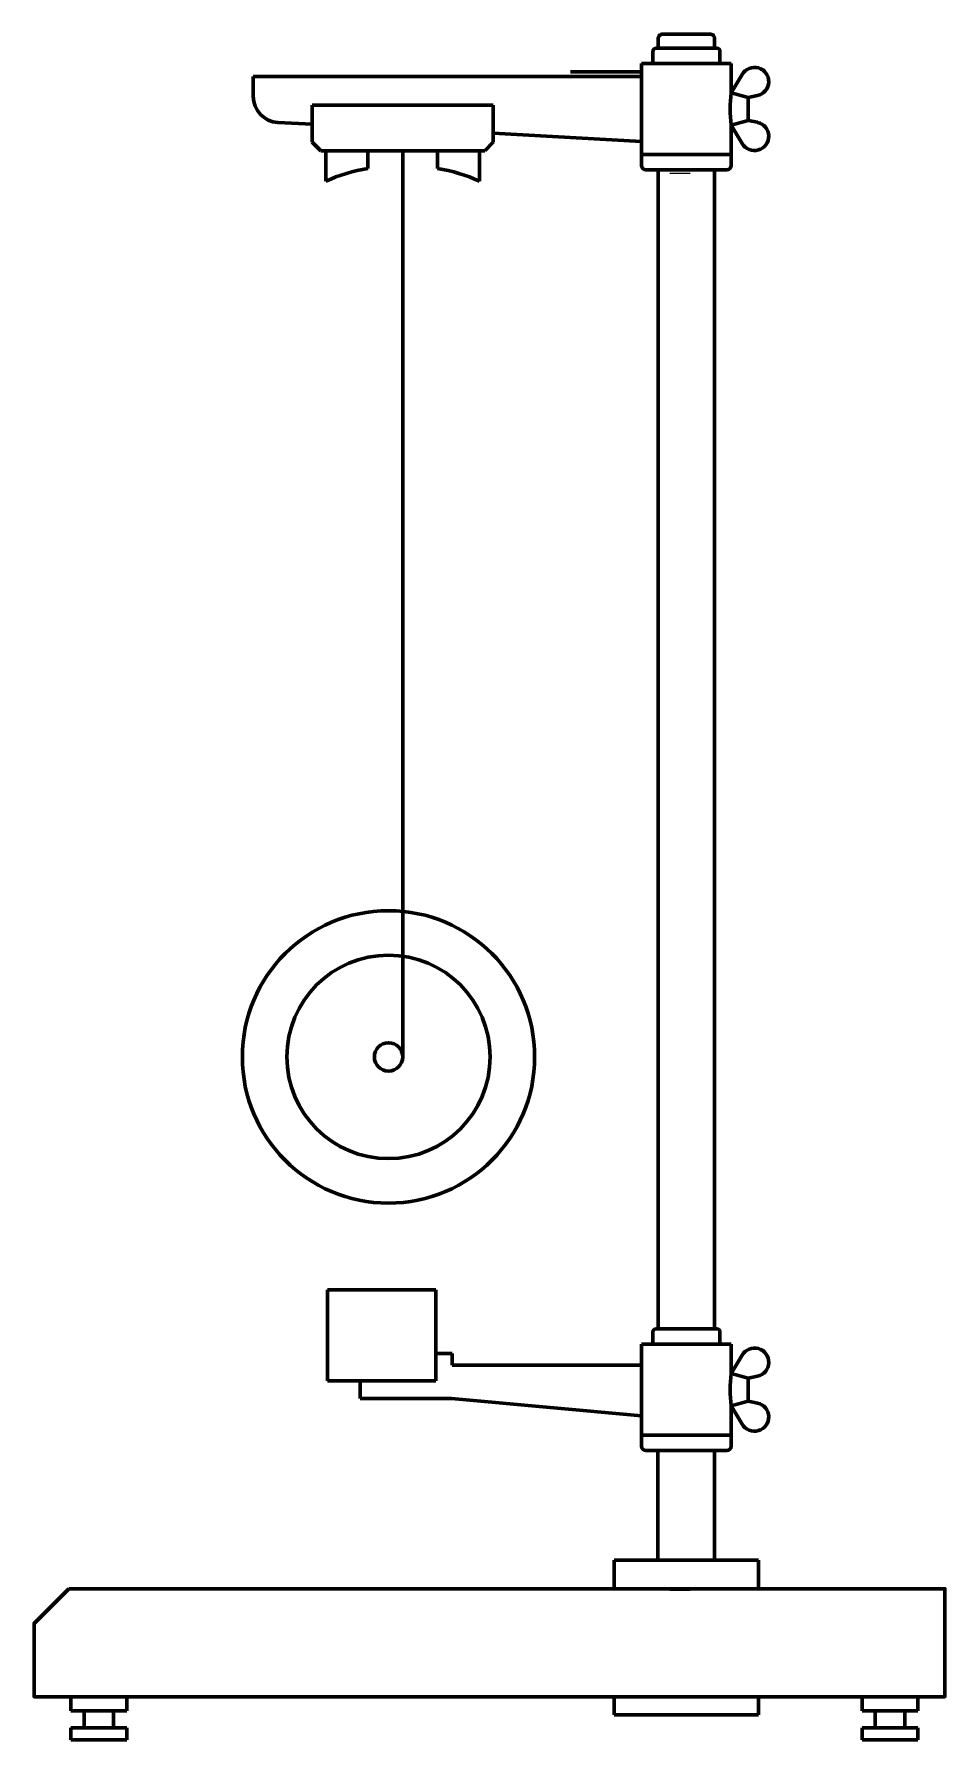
# Paper-space layout 'Чертёж' of a CAD drawing. Header units: millimetres. Extents: x 35.2 to 87.8, y 148.1 to 246.7.
import ezdxf

# ---------------------------------------------------------------- set-up
doc = ezdxf.new("R2010")
doc.units = ezdxf.units.MM
for name, color, linetype, lineweight in [('Основные', 7, 'Continuous', 60), ('Построения', 170, 'Continuous', 0), ('Тонкие', 7, 'Continuous', 25)]:
    doc.layers.add(name, color=color, linetype=linetype, lineweight=lineweight)
doc.layers.get('Построения').off()

# ---------------------------------------------------------------- blocks, each defined once
blk = doc.blocks.new('БАРАШЕК')
at = {"layer": 'Основные'}
for p, q in [((0, 1.35), (0.91, 2.89)), ((1.43, 0.96), (0, 1.35)), ((2.2, 1.12), (1.43, 0.96)), ((1.43, 0.96), (1.43, 0)), ((1.43, -0.96), (1.43, 0)), ((1.43, -0.96), (0, -1.35)), ((0, -1.35), (0.91, -2.89)), ((2.2, -1.12), (1.43, -0.96))]:
    blk.add_line(p, q, dxfattribs=at)
for centre, radius, start, end in [((1.95, 2.29), 1.19, 282.4121, 150.0186), ((8.8, 0), 8.9, 171.2657, 188.7343), ((1.95, -2.29), 1.19, 209.9814, 77.5879)]:
    blk.add_arc(centre, radius, start, end, dxfattribs=at)

psp = doc.layouts.new('Чертёж')

# ---------------------------------------------------------------- linework, layer by layer
at = {"layer": 'Основные'}
for p, q in [((70.944, 245.676), (70.944, 244.98)), ((72.885, 245.863), (71.132, 245.863)), ((72.885, 245.863), (74.638, 245.863)), ((74.826, 245.676), (74.826, 244.98)), ((70.294, 244.98), (70.294, 239.079)), ((70.294, 244.98), (75.476, 244.98)), ((70.294, 244.98), (75.476, 244.98)), ((75.476, 244.98), (75.476, 243.279)), ((70.294, 244.218), (47.844, 244.218)), ((47.844, 243.064), (47.844, 244.218)), ((70.294, 244.488), (66.174, 244.488)), ((51.243, 241.463), (51.243, 242.571)), ((51.243, 242.571), (56.48, 242.571)), ((61.718, 242.571), (56.48, 242.571)), ((61.718, 241.463), (61.718, 242.571)), ((49.265, 241.567), (51.243, 241.463)), ((51.243, 240.424), (51.243, 241.463)), ((61.718, 240.424), (61.718, 241.463)), ((61.718, 240.943), (70.294, 240.461)), ((75.476, 239.079), (75.476, 241.413)), ((51.739, 239.928), (51.242, 240.425)), ((56.48, 239.928), (51.739, 239.928)), ((52.036, 238.163), (52.036, 239.928)), ((54.471, 238.896), (54.471, 239.928)), ((56.48, 187.556), (56.48, 239.928)), ((56.48, 239.928), (61.222, 239.928)), ((58.49, 238.896), (58.49, 239.928)), ((60.925, 238.163), (60.925, 239.928)), ((61.222, 239.928), (61.719, 240.425)), ((70.294, 239.712), (75.476, 239.712)), ((70.544, 238.829), (72.885, 238.829)), ((71.253, 171.843), (71.253, 238.829)), ((75.226, 238.829), (72.885, 238.829)), ((74.517, 238.829), (74.517, 171.843)), ((52.143, 168.842), (52.143, 174.096)), ((52.143, 174.096), (58.401, 174.096)), ((58.401, 174.096), (58.401, 168.842)), ((70.944, 171.656), (70.944, 170.96)), ((72.885, 171.843), (71.132, 171.843)), ((72.885, 171.843), (74.638, 171.843)), ((74.826, 171.656), (74.826, 170.96)), ((70.294, 170.96), (70.294, 165.692)), ((70.294, 170.96), (75.476, 170.96)), ((75.476, 170.96), (75.476, 169.259)), ((59.349, 170.421), (58.401, 170.421)), ((59.349, 170.421), (59.349, 169.739)), ((59.349, 169.739), (70.294, 169.739)), ((54.023, 168.842), (52.143, 168.842)), ((54.023, 167.804), (54.023, 168.842)), ((58.401, 168.842), (54.023, 168.842)), ((59.303, 167.804), (54.023, 167.804)), ((70.294, 166.821), (59.303, 167.804)), ((75.476, 165.692), (75.476, 167.393)), ((70.294, 165.692), (75.476, 165.692)), ((70.294, 165.692), (70.294, 165.059)), ((75.476, 165.692), (75.476, 165.059)), ((70.544, 164.809), (72.885, 164.809)), ((71.227, 164.809), (71.227, 158.467)), ((75.226, 164.809), (72.885, 164.809)), ((74.517, 164.809), (74.517, 158.467)), ((72.885, 158.467), (68.716, 158.467)), ((68.716, 158.467), (68.716, 156.813)), ((72.885, 158.467), (77.054, 158.467)), ((77.054, 158.467), (77.054, 156.813)), ((87.829, 150.578), (87.829, 156.813)), ((35.171, 150.578), (87.829, 150.578)), ((37.304, 150.578), (37.304, 149.762)), ((40.525, 150.578), (40.525, 149.762)), ((68.716, 150.578), (68.716, 149.531)), ((77.054, 149.531), (77.054, 150.578)), ((83.046, 150.578), (83.046, 149.762)), ((86.266, 150.578), (86.266, 149.762)), ((37.304, 149.762), (38.915, 149.762)), ((38.058, 149.762), (38.058, 148.78)), ((40.525, 149.762), (38.915, 149.762)), ((39.771, 149.762), (39.771, 148.78)), ((68.716, 149.531), (77.054, 149.531)), ((83.046, 149.762), (84.656, 149.762)), ((83.8, 149.762), (83.8, 148.78)), ((86.266, 149.762), (84.656, 149.762)), ((85.512, 149.762), (85.512, 148.78)), ((37.304, 148.78), (37.304, 148.082)), ((37.304, 148.78), (38.915, 148.78)), ((37.304, 148.082), (38.915, 148.082)), ((40.525, 148.78), (38.915, 148.78)), ((40.525, 148.082), (38.915, 148.082)), ((40.525, 148.78), (40.525, 148.082)), ((83.046, 148.78), (83.046, 148.082)), ((83.046, 148.78), (84.656, 148.78)), ((83.046, 148.082), (84.656, 148.082)), ((86.266, 148.78), (84.656, 148.78)), ((86.266, 148.082), (84.656, 148.082)), ((86.266, 148.78), (86.266, 148.082))]:
    psp.add_line(p, q, dxfattribs=at)
psp.add_lwpolyline([(71.253, 245.863), (74.517, 245.863), (74.517, 246.42, 0.414214), (74.267, 246.67), (71.503, 246.67, 0.414214), (71.253, 246.42)], format="xyb", close=True, dxfattribs=at)
psp.add_lwpolyline([(37.171, 156.813), (87.829, 156.813), (87.829, 150.578), (35.171, 150.578), (35.171, 154.813)], close=True, dxfattribs=at)
for radius in [8.45, 5.878, 0.819]:
    psp.add_circle((55.661, 187.556), radius, dxfattribs=at)
for centre, radius, start, end in [((71.132, 245.676), 0.187, 90, 180), ((74.638, 245.676), 0.187, 0, 90), ((49.344, 243.064), 1.5, 180, 266.99083), ((55.661, 230.53), 8.45, 98.09475, 115.40709), ((57.3, 230.53), 8.45, 64.59291, 81.90525), ((70.544, 239.079), 0.25, 180, 270), ((75.226, 239.079), 0.25, 270, 360), ((71.132, 171.656), 0.187, 90, 180), ((74.638, 171.656), 0.187, 0, 90), ((70.544, 165.059), 0.25, 180, 270), ((75.226, 165.059), 0.25, 270, 0)]:
    psp.add_arc(centre, radius, start, end, dxfattribs=at)
at = {"layer": 'Тонкие'}
for p, q in [((71.925, 238.629), (73.095, 238.629)), ((71.925, 158.414), (73.095, 158.414)), ((71.925, 156.743), (73.095, 156.743))]:
    psp.add_line(p, q, dxfattribs=at)

# ---------------------------------------------------------------- block references
at = {"layer": 'Построения', "zscale": 0.6903602276946519}
for p, xscale, yscale in [((75.476, 242.346), 0.6903602276946508, 0.6903602276946543), ((75.476, 168.326), 0.6903602276946543, 0.6903602276946685)]:
    psp.add_blockref('БАРАШЕК', p, dxfattribs=dict(at, xscale=xscale, yscale=yscale))

doc.saveas('drawing.dxf')
